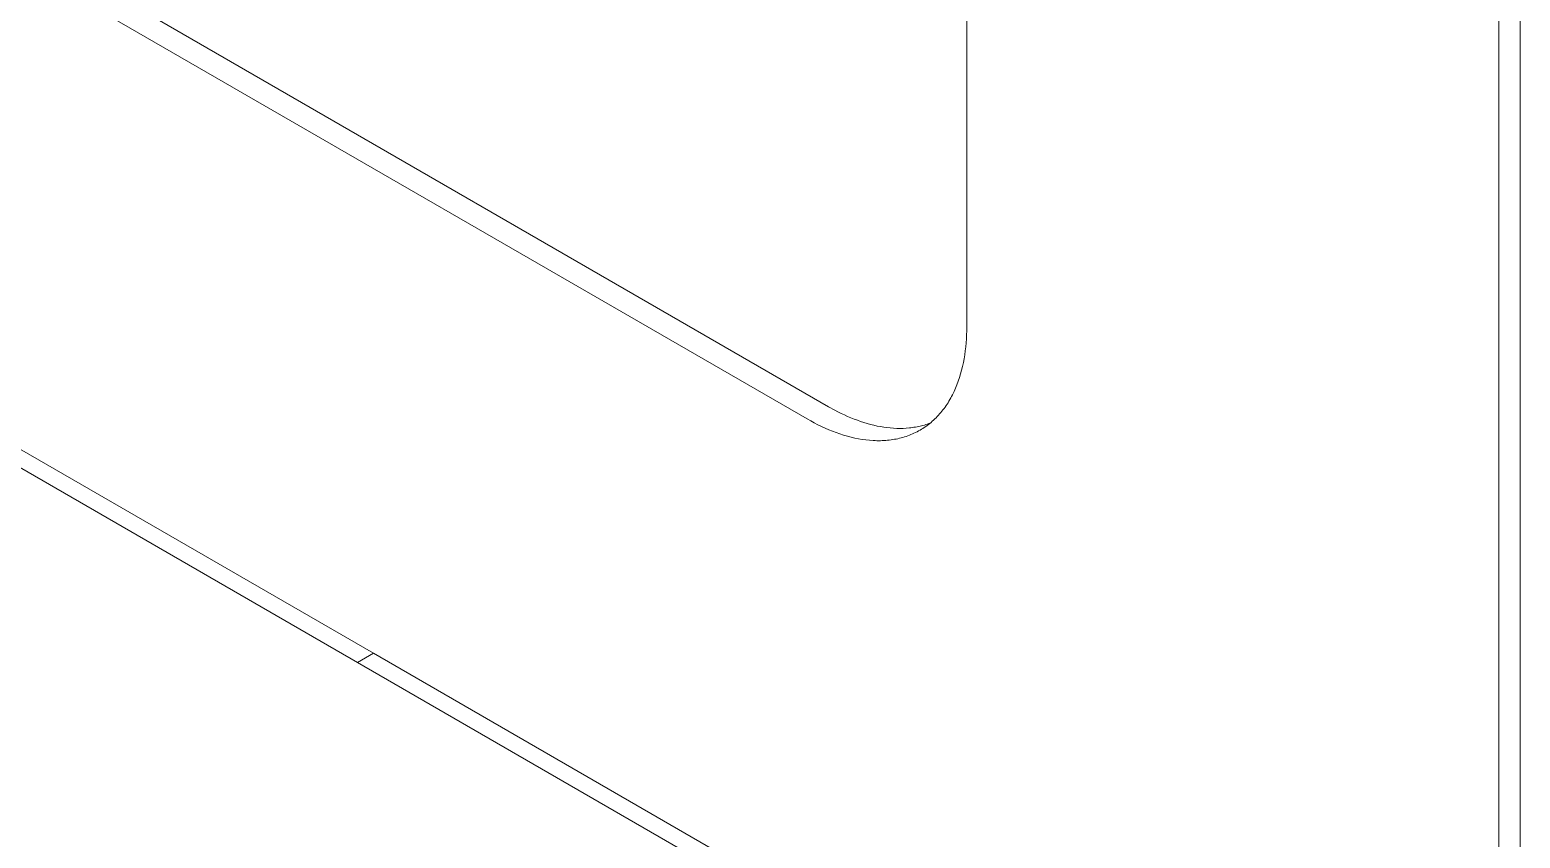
# Model space of a CAD drawing. Header units: millimetres. Extents: x 8434 to 10928, y 788 to 2545.
# Drawn here: x 10759.8 to 10928, y 2204.8 to 2296.1 of the extents above; entities that cross this region are included whole.
import ezdxf

# ---------------------------------------------------------------- set-up
doc = ezdxf.new("R2010")
doc.units = ezdxf.units.MM
doc.layers.add('ZANO_R', color=7, linetype='Continuous', lineweight=0)

msp = doc.modelspace()

# ---------------------------------------------------------------- linework, layer by layer
at = {"layer": 'ZANO_R'}
for p, q in [((10928.02, 2376.98), (10928.03, 2182.81)), ((10925.62, 2375.6), (10925.63, 2181.42)), ((10865.57, 2262.56), (10865.56, 2363.81)), ((10762.27, 2304.17), (10849.95, 2253.54)), ((10759.87, 2302.78), (10847.55, 2252.16)), ((10865.56, 2262.1), (10865.57, 2262.56)), ((10796.8, 2224.67), (10733.74, 2261.08)), ((10735.54, 2262.12), (10798.61, 2225.71)), ((10865.49, 2260.73), (10865.53, 2261.19)), ((10865.53, 2261.19), (10865.55, 2261.64)), ((10865.55, 2261.64), (10865.56, 2262.1)), ((10865.27, 2258.95), (10865.34, 2259.39)), ((10865.34, 2259.39), (10865.4, 2259.83)), ((10865.4, 2259.83), (10865.45, 2260.28)), ((10865.45, 2260.28), (10865.49, 2260.73)), ((10864.87, 2257.24), (10864.99, 2257.66)), ((10864.99, 2257.66), (10865.09, 2258.08)), ((10865.09, 2258.08), (10865.18, 2258.51)), ((10865.18, 2258.51), (10865.27, 2258.95)), ((10864.3, 2255.63), (10864.46, 2256.02)), ((10864.46, 2256.02), (10864.61, 2256.42)), ((10864.61, 2256.42), (10864.75, 2256.82)), ((10864.75, 2256.82), (10864.87, 2257.24)), ((10863.45, 2253.99), (10863.55, 2254.17)), ((10863.55, 2254.17), (10863.66, 2254.34)), ((10863.66, 2254.34), (10863.76, 2254.52)), ((10863.76, 2254.52), (10863.86, 2254.7)), ((10863.86, 2254.7), (10863.95, 2254.88)), ((10863.95, 2254.88), (10864.13, 2255.25)), ((10864.13, 2255.25), (10864.3, 2255.63)), ((10849.95, 2253.54), (10850.66, 2253.15)), ((10850.66, 2253.15), (10851.02, 2252.96)), ((10851.02, 2252.96), (10851.38, 2252.78)), ((10851.38, 2252.78), (10851.75, 2252.61)), ((10851.75, 2252.61), (10852.11, 2252.45)), ((10852.11, 2252.45), (10852.48, 2252.29)), ((10862.1, 2252.3), (10862.24, 2252.43)), ((10862.24, 2252.43), (10862.37, 2252.58)), ((10862.37, 2252.58), (10862.5, 2252.72)), ((10862.5, 2252.72), (10862.63, 2252.87)), ((10862.63, 2252.87), (10862.76, 2253.02)), ((10862.76, 2253.02), (10862.88, 2253.18)), ((10862.88, 2253.18), (10863, 2253.33)), ((10863, 2253.33), (10863.11, 2253.5)), ((10863.11, 2253.5), (10863.23, 2253.66)), ((10863.23, 2253.66), (10863.34, 2253.83)), ((10863.34, 2253.83), (10863.45, 2253.99)), ((10847.55, 2252.16), (10847.95, 2251.93)), ((10847.95, 2251.93), (10848.35, 2251.71)), ((10848.35, 2251.71), (10848.76, 2251.51)), ((10848.76, 2251.51), (10849.17, 2251.31)), ((10849.17, 2251.31), (10849.58, 2251.12)), ((10849.58, 2251.12), (10849.99, 2250.94)), ((10849.99, 2250.94), (10850.41, 2250.77)), ((10850.41, 2250.77), (10850.83, 2250.61)), ((10852.48, 2252.29), (10852.85, 2252.14)), ((10852.85, 2252.14), (10853.22, 2252)), ((10853.22, 2252), (10853.59, 2251.87)), ((10853.59, 2251.87), (10853.96, 2251.75)), ((10853.96, 2251.75), (10854.33, 2251.64)), ((10854.33, 2251.64), (10854.71, 2251.54)), ((10854.71, 2251.54), (10855.08, 2251.44)), ((10855.08, 2251.44), (10855.45, 2251.36)), ((10855.45, 2251.36), (10855.82, 2251.29)), ((10855.82, 2251.29), (10856.19, 2251.23)), ((10856.19, 2251.23), (10856.56, 2251.18)), ((10856.56, 2251.18), (10856.93, 2251.14)), ((10856.93, 2251.14), (10857.3, 2251.11)), ((10857.3, 2251.11), (10857.66, 2251.09)), ((10857.66, 2251.09), (10858.02, 2251.09)), ((10858.02, 2251.09), (10858.38, 2251.09)), ((10858.38, 2251.09), (10858.74, 2251.11)), ((10858.74, 2251.11), (10859.09, 2251.14)), ((10859.09, 2251.14), (10859.26, 2251.16)), ((10859.26, 2251.16), (10859.44, 2251.18)), ((10859.44, 2251.18), (10859.61, 2251.21)), ((10859.61, 2251.21), (10859.78, 2251.24)), ((10859.78, 2251.24), (10859.95, 2251.27)), ((10859.79, 2250.63), (10859.96, 2250.71)), ((10859.95, 2251.27), (10860.12, 2251.3)), ((10859.96, 2250.71), (10860.12, 2250.8)), ((10860.12, 2251.3), (10860.29, 2251.34)), ((10860.12, 2250.8), (10860.29, 2250.9)), ((10860.29, 2251.34), (10860.46, 2251.38)), ((10860.29, 2250.9), (10860.45, 2250.99)), ((10860.45, 2250.99), (10860.62, 2251.09)), ((10860.46, 2251.38), (10860.62, 2251.42)), ((10860.62, 2251.42), (10860.79, 2251.47)), ((10860.62, 2251.09), (10860.77, 2251.2)), ((10860.77, 2251.2), (10860.93, 2251.31)), ((10860.79, 2251.47), (10860.95, 2251.52)), ((10860.93, 2251.31), (10861.09, 2251.42)), ((10860.95, 2251.52), (10861.11, 2251.57)), ((10861.09, 2251.42), (10861.24, 2251.53)), ((10861.11, 2251.57), (10861.28, 2251.63)), ((10861.24, 2251.53), (10861.39, 2251.65)), ((10861.28, 2251.63), (10861.43, 2251.69)), ((10861.39, 2251.65), (10861.54, 2251.77)), ((10861.54, 2251.77), (10861.68, 2251.9)), ((10861.68, 2251.9), (10861.83, 2252.03)), ((10861.83, 2252.03), (10861.97, 2252.16)), ((10861.97, 2252.16), (10862.1, 2252.3)), ((10850.83, 2250.61), (10851.25, 2250.47)), ((10851.25, 2250.47), (10851.67, 2250.33)), ((10851.67, 2250.33), (10852.09, 2250.21)), ((10852.09, 2250.21), (10852.51, 2250.1)), ((10852.51, 2250.1), (10852.93, 2250)), ((10852.93, 2250), (10853.35, 2249.92)), ((10853.35, 2249.92), (10853.77, 2249.85)), ((10853.77, 2249.85), (10854.18, 2249.79)), ((10854.18, 2249.79), (10854.6, 2249.75)), ((10854.6, 2249.75), (10855.01, 2249.72)), ((10855.01, 2249.72), (10855.21, 2249.71)), ((10855.21, 2249.71), (10855.42, 2249.7)), ((10855.42, 2249.7), (10855.62, 2249.7)), ((10855.62, 2249.7), (10855.83, 2249.7)), ((10855.83, 2249.7), (10856.03, 2249.71)), ((10856.03, 2249.71), (10856.23, 2249.72)), ((10856.23, 2249.72), (10856.43, 2249.73)), ((10856.43, 2249.73), (10856.63, 2249.75)), ((10856.63, 2249.75), (10856.82, 2249.77)), ((10856.82, 2249.77), (10857.02, 2249.8)), ((10857.02, 2249.8), (10857.22, 2249.82)), ((10857.22, 2249.82), (10857.41, 2249.86)), ((10857.41, 2249.86), (10857.6, 2249.89)), ((10857.6, 2249.89), (10857.79, 2249.93)), ((10857.79, 2249.93), (10857.98, 2249.98)), ((10857.98, 2249.98), (10858.17, 2250.02)), ((10858.17, 2250.02), (10858.36, 2250.08)), ((10858.36, 2250.08), (10858.54, 2250.13)), ((10858.54, 2250.13), (10858.72, 2250.19)), ((10858.72, 2250.19), (10858.91, 2250.25)), ((10858.91, 2250.25), (10859.09, 2250.32)), ((10859.09, 2250.32), (10859.26, 2250.39)), ((10859.26, 2250.39), (10859.44, 2250.47)), ((10859.44, 2250.47), (10859.61, 2250.54)), ((10859.61, 2250.54), (10859.79, 2250.63)), ((10798.61, 2225.71), (10796.8, 2224.67)), ((10798.61, 2225.71), (10861.67, 2189.3)), ((10859.86, 2188.26), (10796.8, 2224.67))]:
    msp.add_line(p, q, dxfattribs=at)

doc.saveas('drawing.dxf')
